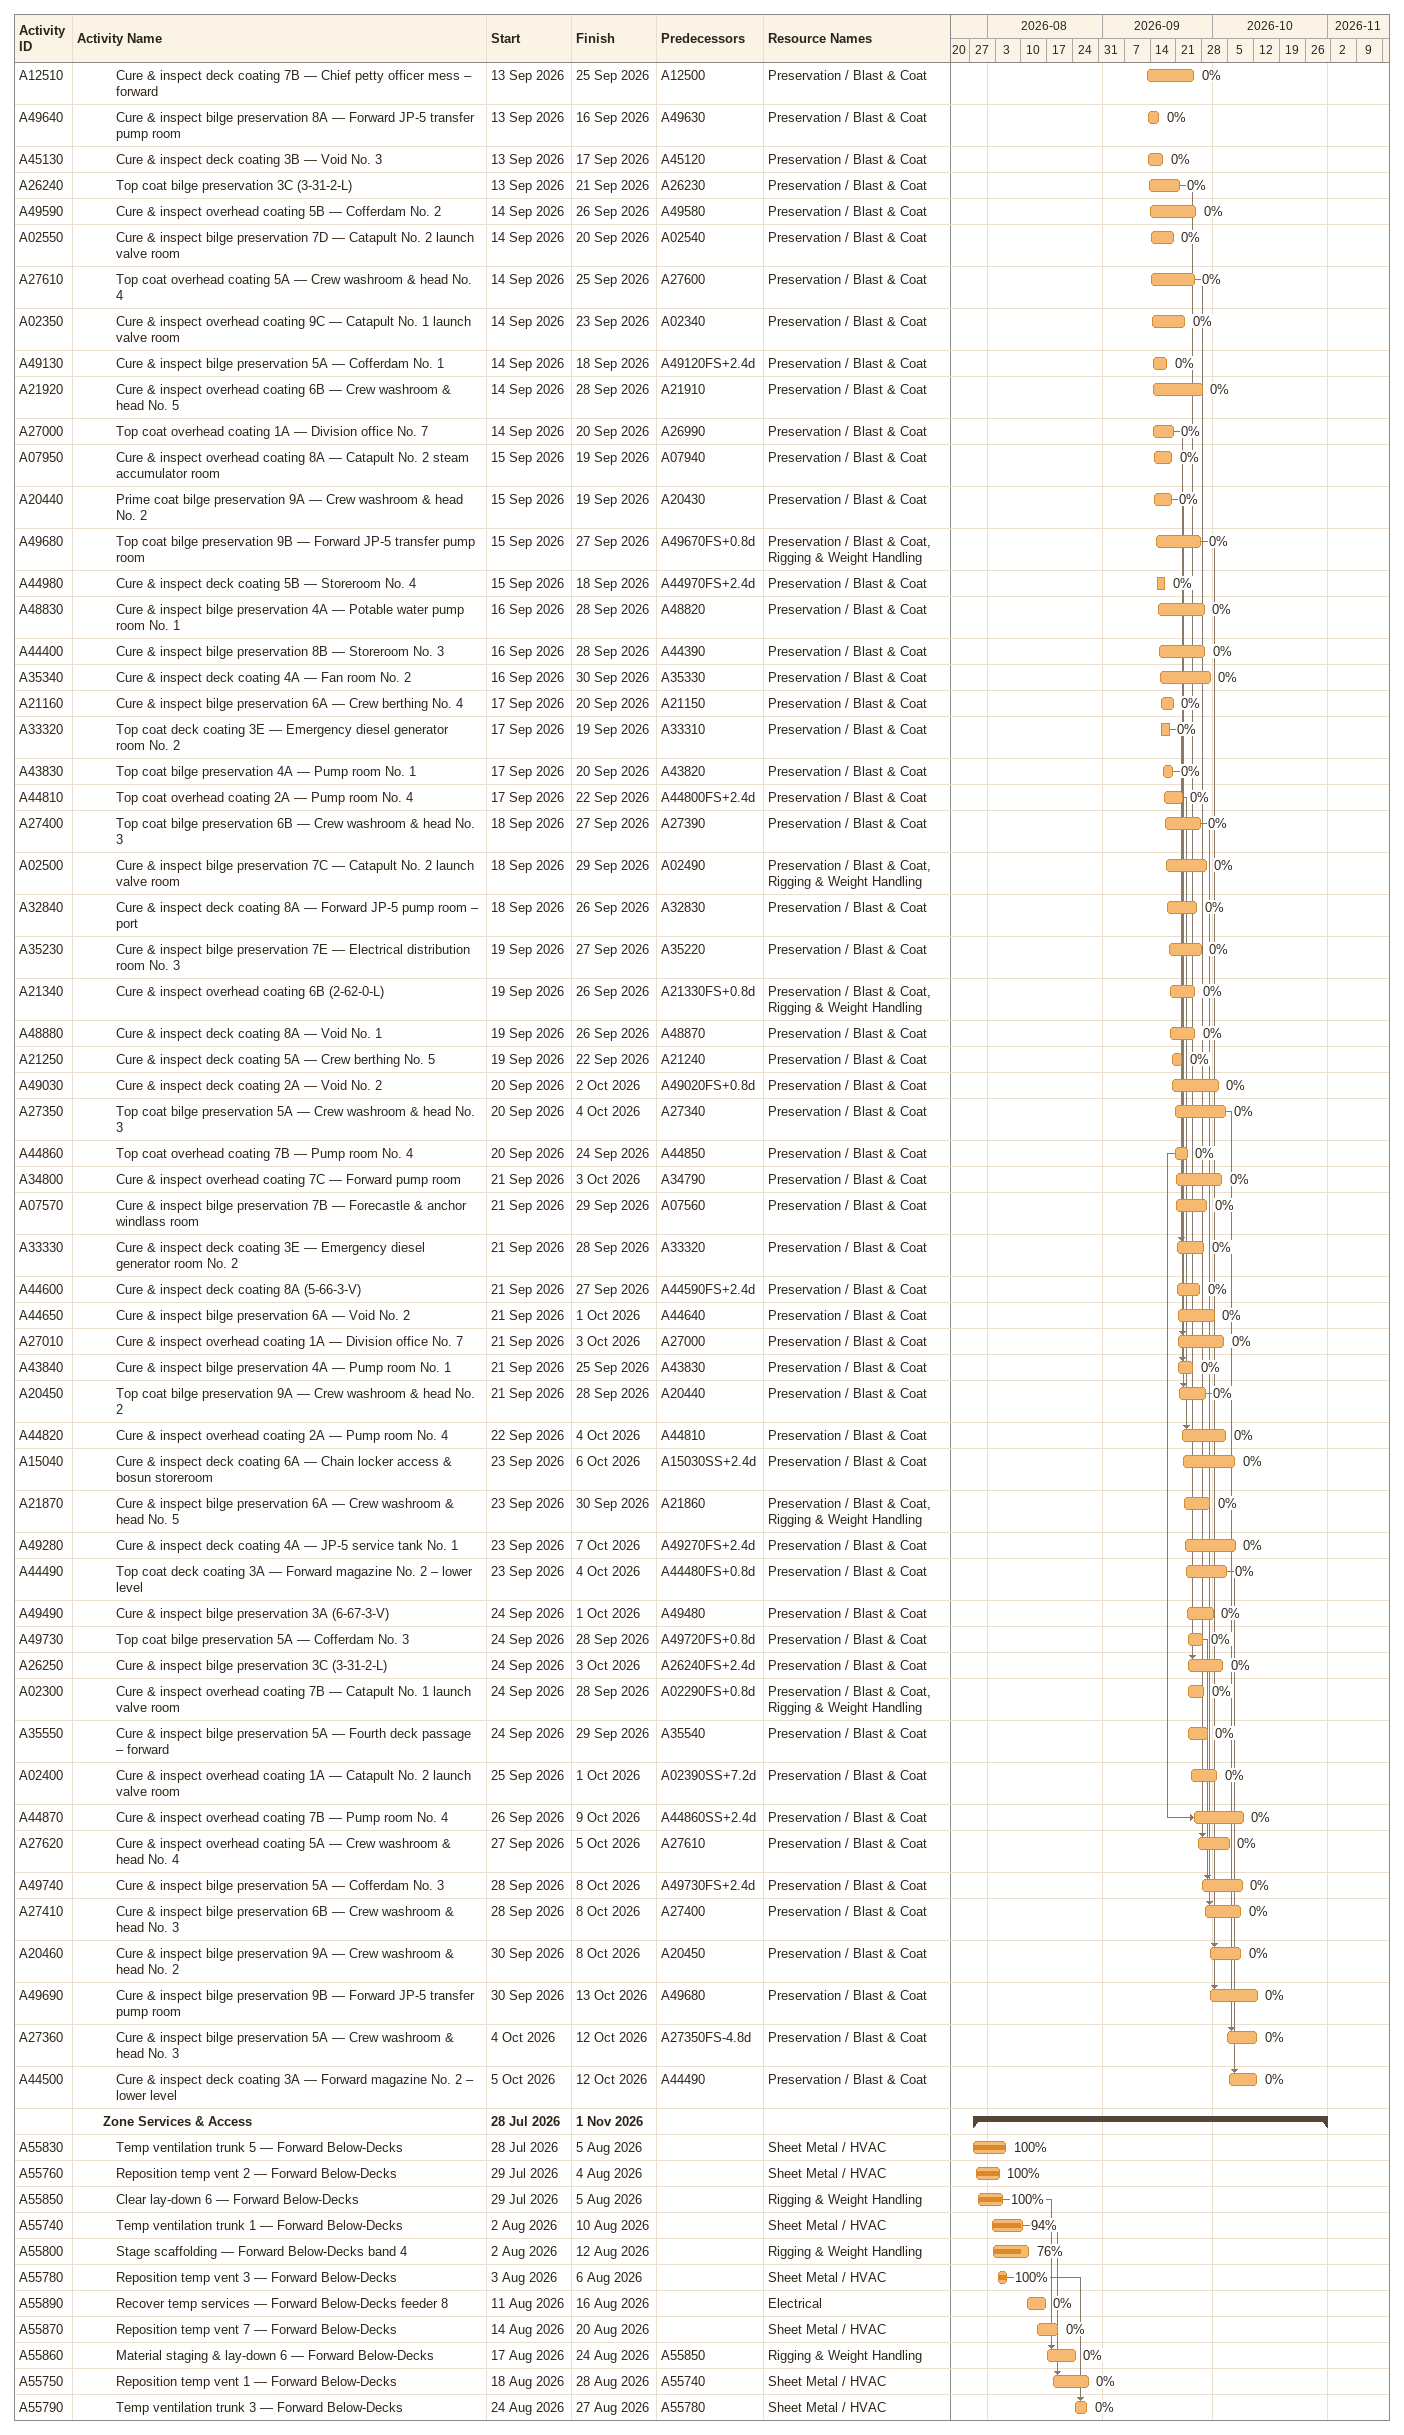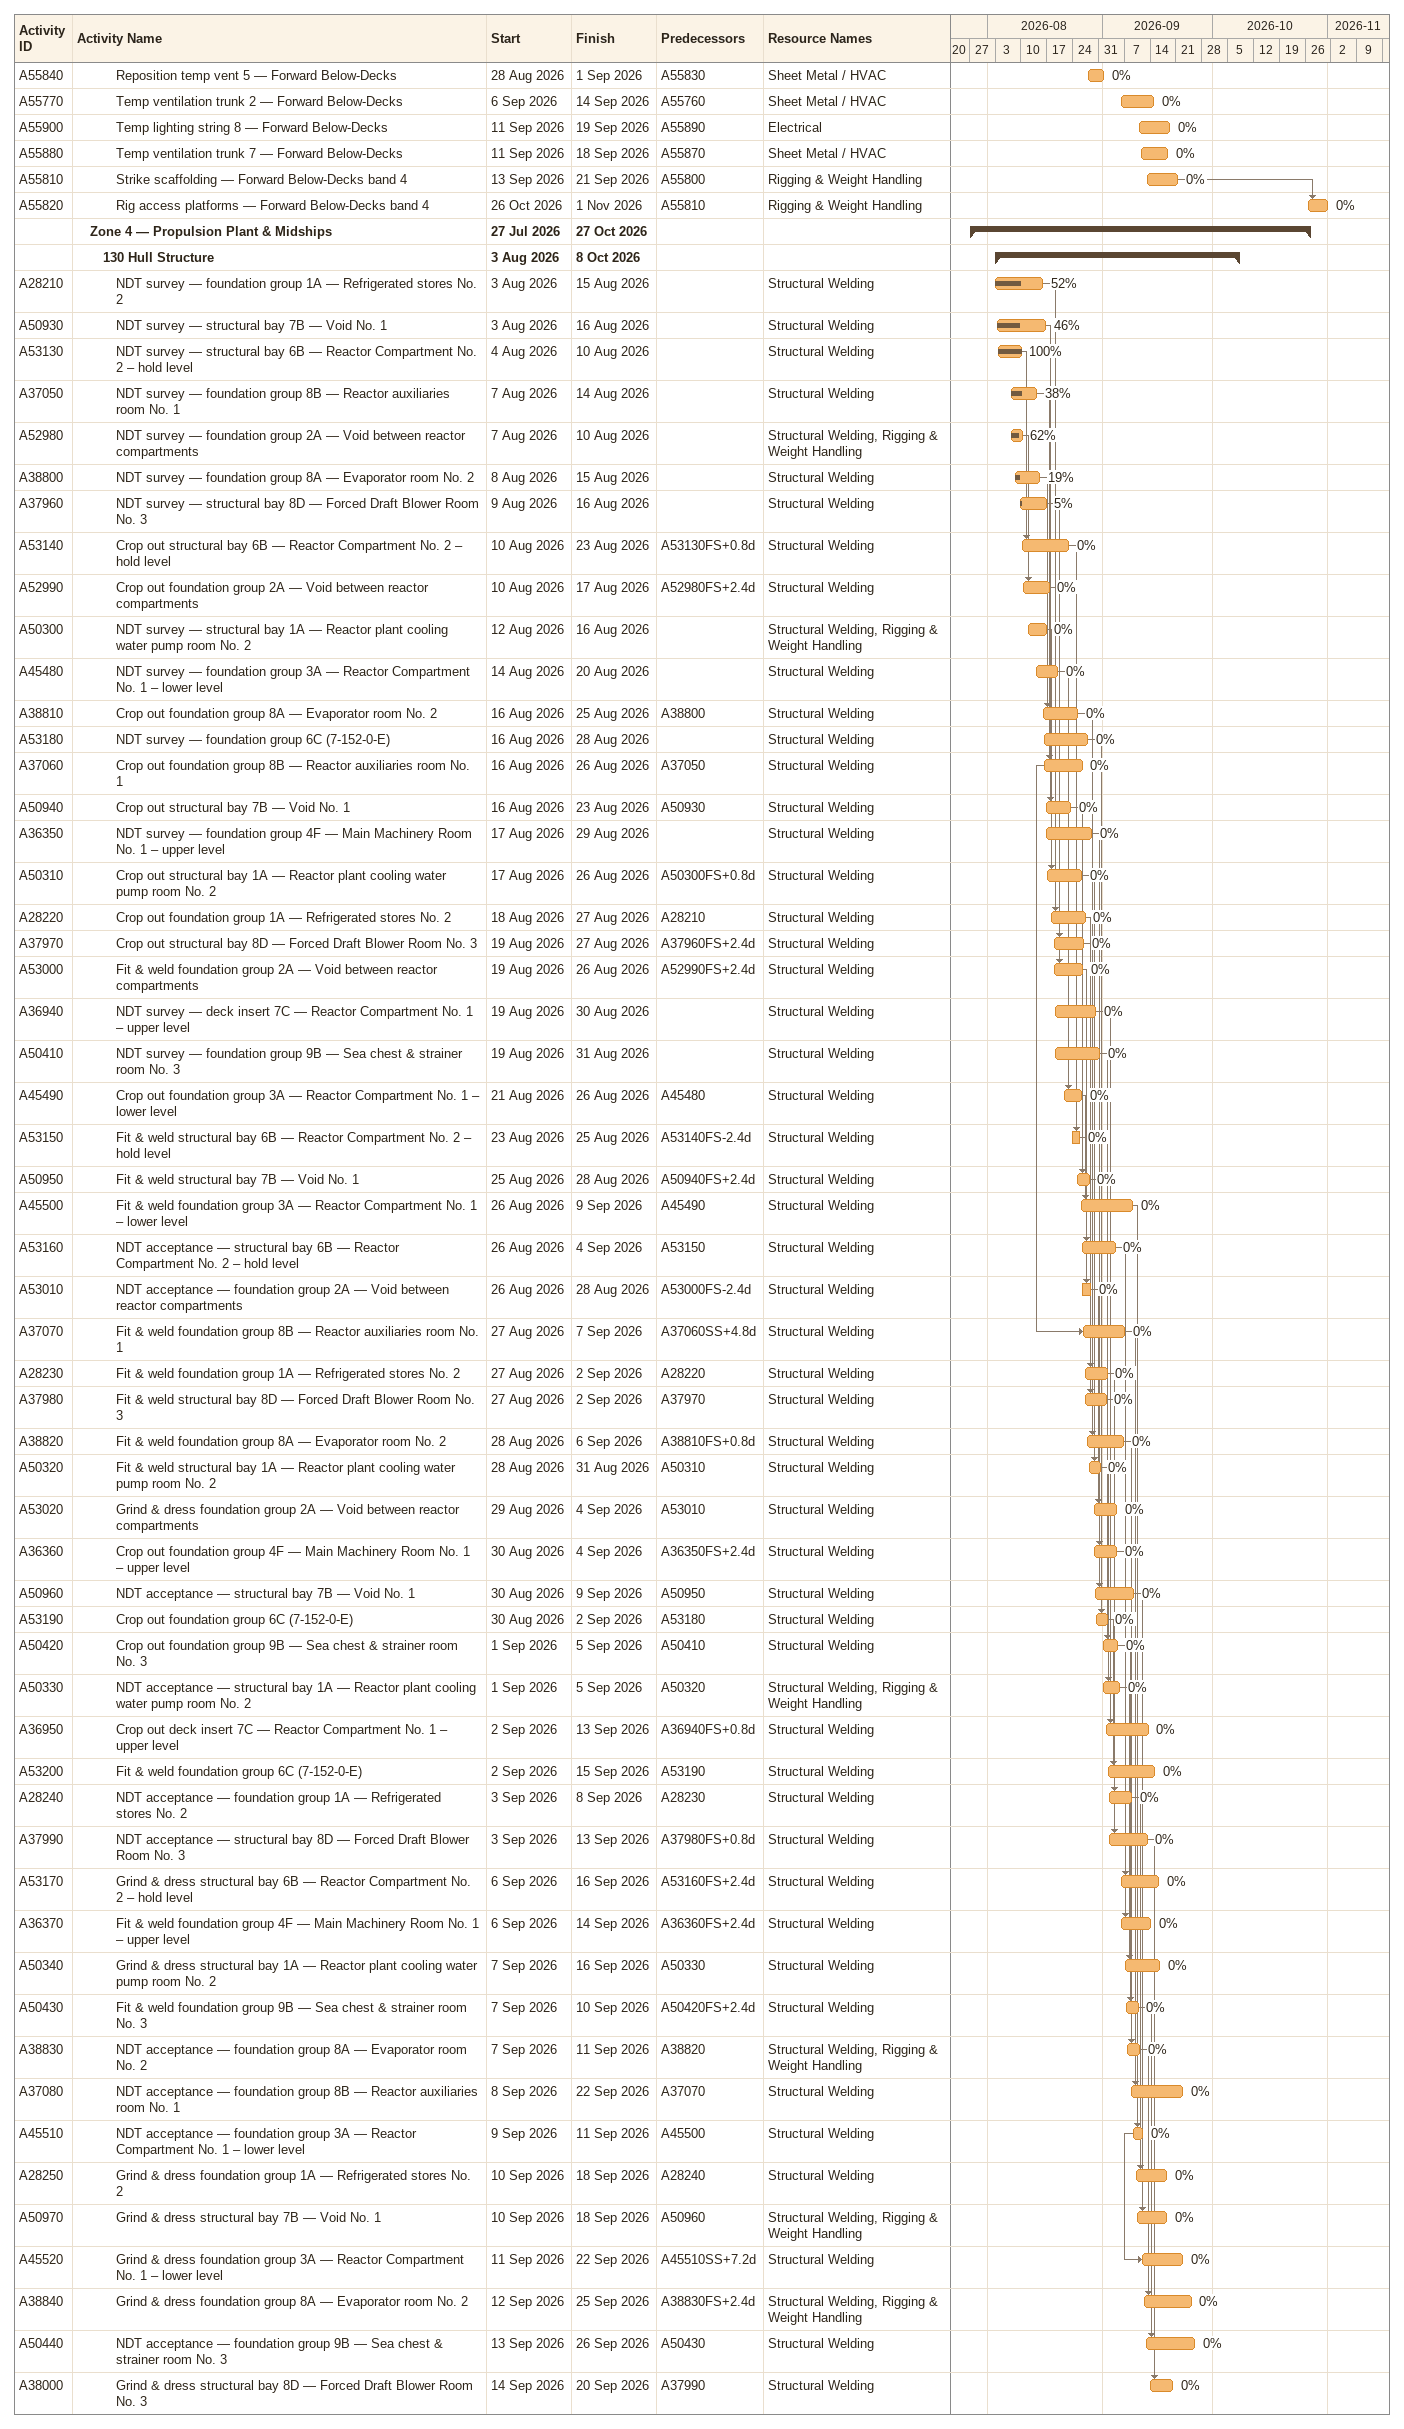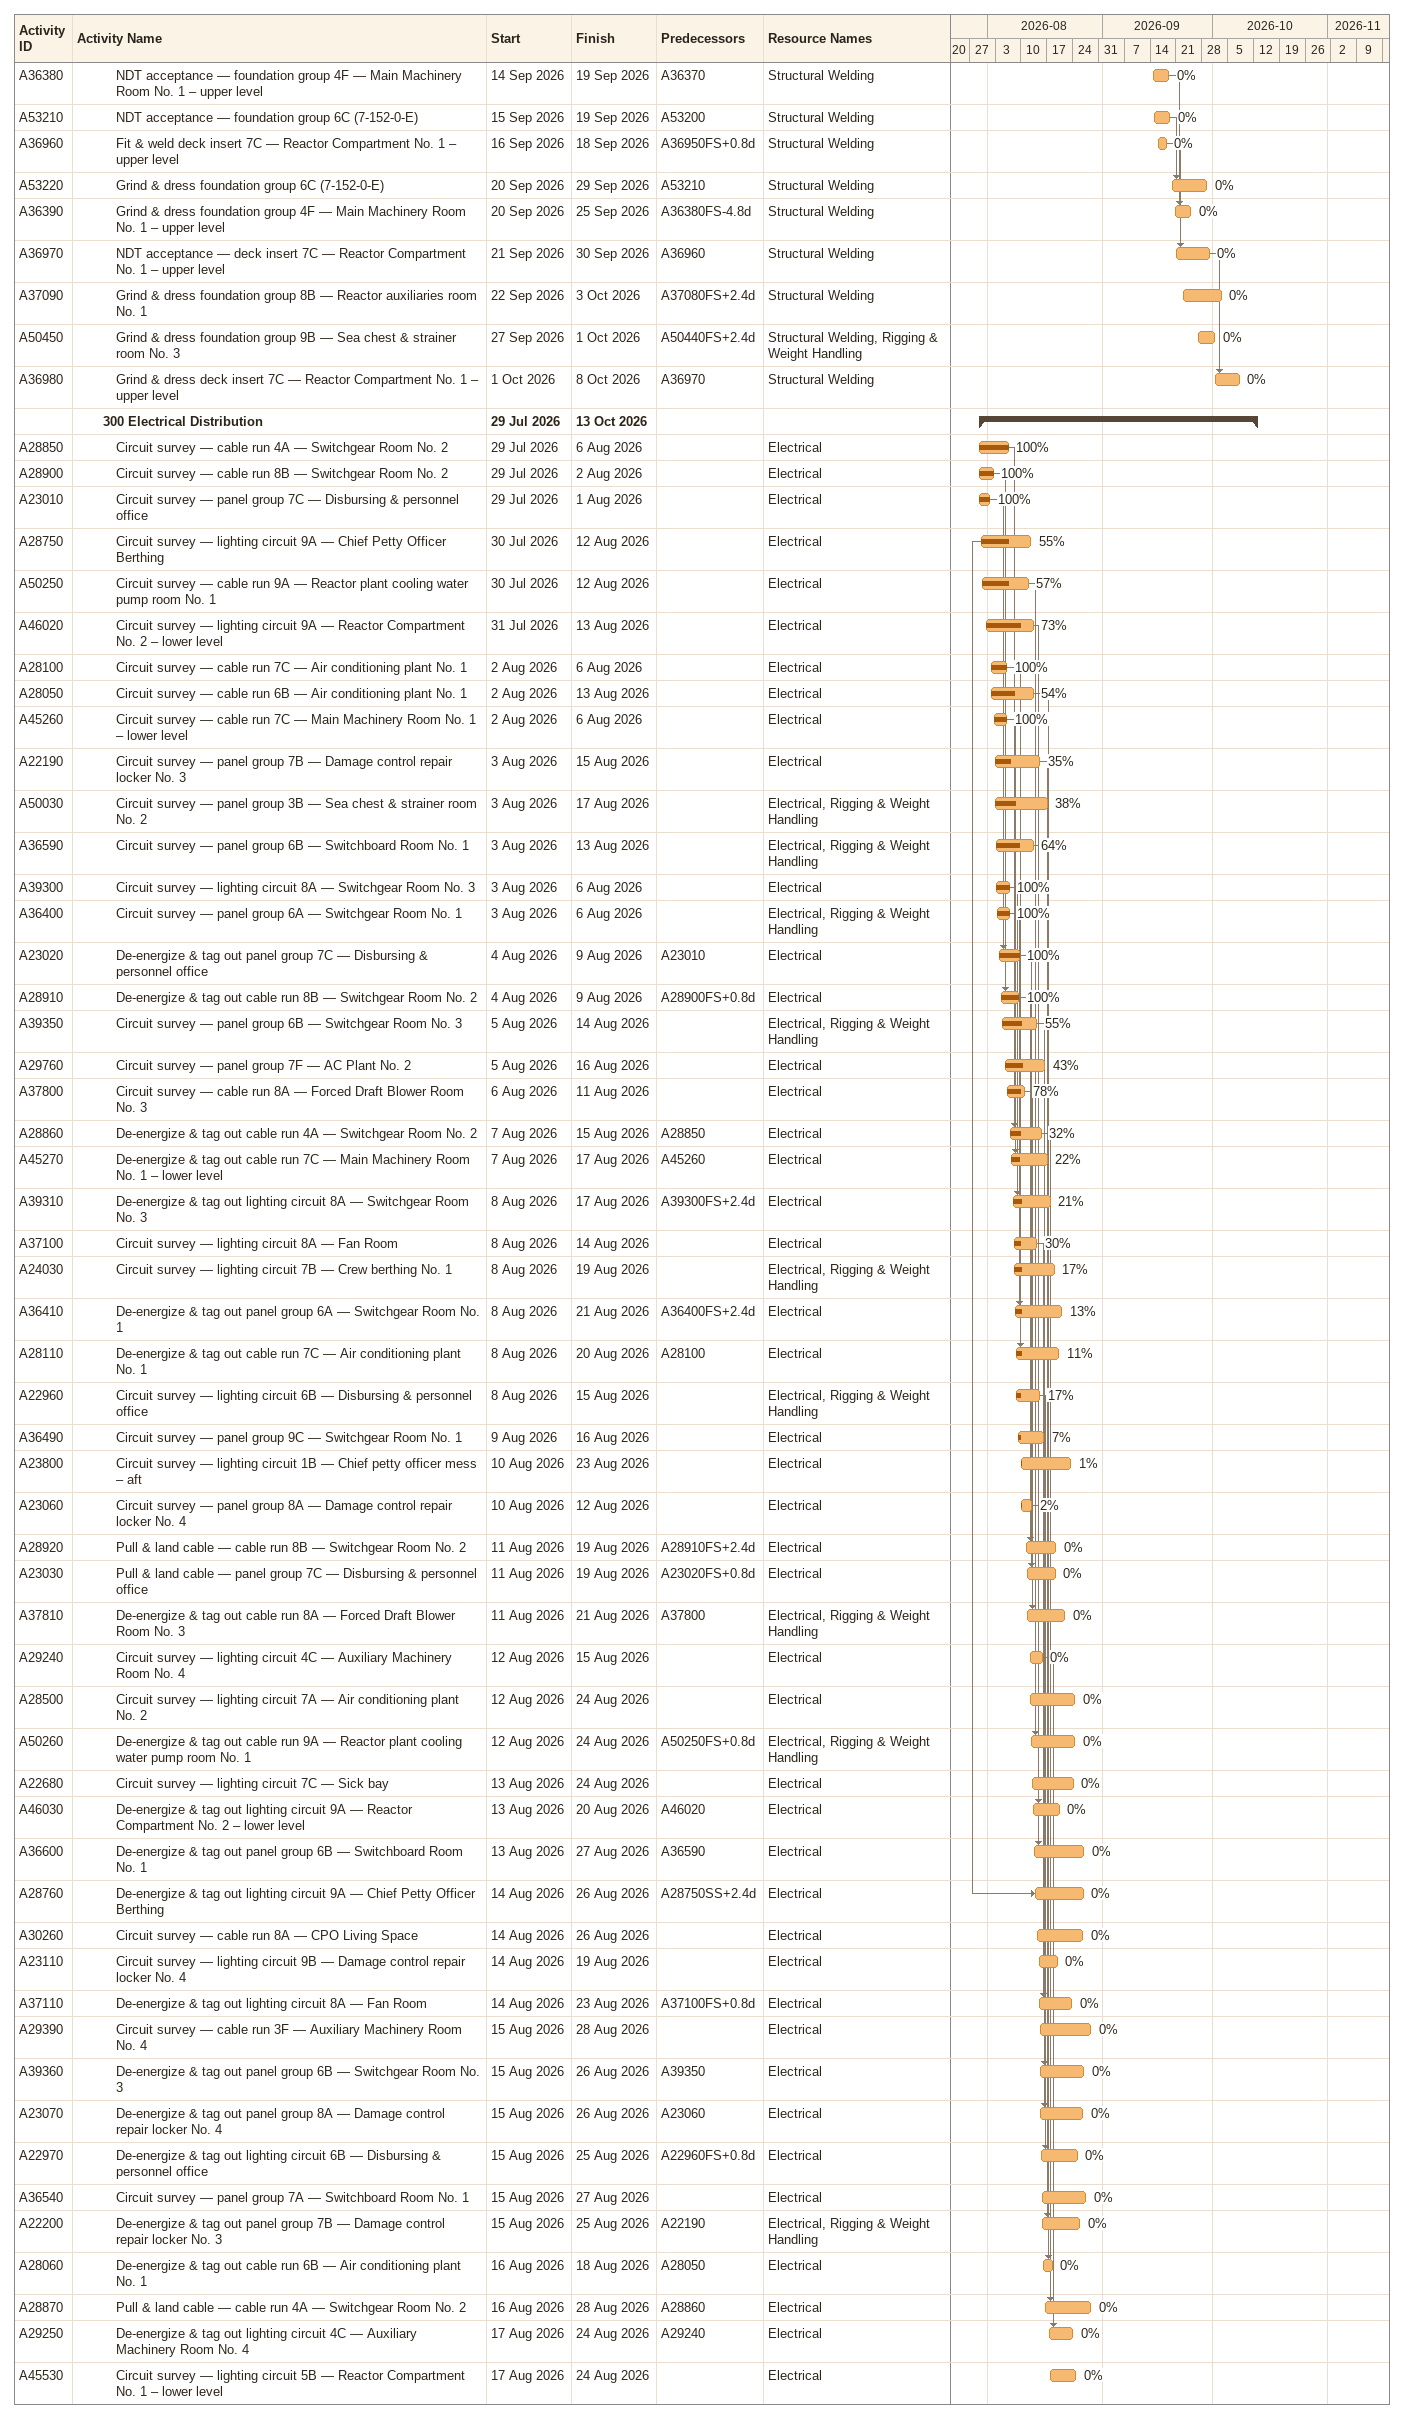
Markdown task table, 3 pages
| ID | Level | Task | Start | Finish | Predecessors | Resources | % complete |
|---|---|---|---|---|---|---|---|
| A12510 | 4 | Cure & inspect deck coating 7B — Chief petty officer mess – forward | 2026-09-13 | 2026-09-25 | A12500 | Preservation / Blast & Coat | 0 |
| A49640 | 4 | Cure & inspect bilge preservation 8A — Forward JP-5 transfer pump room | 2026-09-13 | 2026-09-16 | A49630 | Preservation / Blast & Coat | 0 |
| A45130 | 4 | Cure & inspect deck coating 3B — Void No. 3 | 2026-09-13 | 2026-09-17 | A45120 | Preservation / Blast & Coat | 0 |
| A26240 | 4 | Top coat bilge preservation 3C (3-31-2-L) | 2026-09-13 | 2026-09-21 | A26230 | Preservation / Blast & Coat | 0 |
| A49590 | 4 | Cure & inspect overhead coating 5B — Cofferdam No. 2 | 2026-09-14 | 2026-09-26 | A49580 | Preservation / Blast & Coat | 0 |
| A02550 | 4 | Cure & inspect bilge preservation 7D — Catapult No. 2 launch valve room | 2026-09-14 | 2026-09-20 | A02540 | Preservation / Blast & Coat | 0 |
| A27610 | 4 | Top coat overhead coating 5A — Crew washroom & head No. 4 | 2026-09-14 | 2026-09-25 | A27600 | Preservation / Blast & Coat | 0 |
| A02350 | 4 | Cure & inspect overhead coating 9C — Catapult No. 1 launch valve room | 2026-09-14 | 2026-09-23 | A02340 | Preservation / Blast & Coat | 0 |
| A49130 | 4 | Cure & inspect bilge preservation 5A — Cofferdam No. 1 | 2026-09-14 | 2026-09-18 | A49120FS+2.4d | Preservation / Blast & Coat | 0 |
| A21920 | 4 | Cure & inspect overhead coating 6B — Crew washroom & head No. 5 | 2026-09-14 | 2026-09-28 | A21910 | Preservation / Blast & Coat | 0 |
| A27000 | 4 | Top coat overhead coating 1A — Division office No. 7 | 2026-09-14 | 2026-09-20 | A26990 | Preservation / Blast & Coat | 0 |
| A07950 | 4 | Cure & inspect overhead coating 8A — Catapult No. 2 steam accumulator room | 2026-09-15 | 2026-09-19 | A07940 | Preservation / Blast & Coat | 0 |
| A20440 | 4 | Prime coat bilge preservation 9A — Crew washroom & head No. 2 | 2026-09-15 | 2026-09-19 | A20430 | Preservation / Blast & Coat | 0 |
| A49680 | 4 | Top coat bilge preservation 9B — Forward JP-5 transfer pump room | 2026-09-15 | 2026-09-27 | A49670FS+0.8d | Preservation / Blast & Coat, Rigging & Weight Handling | 0 |
| A44980 | 4 | Cure & inspect deck coating 5B — Storeroom No. 4 | 2026-09-15 | 2026-09-18 | A44970FS+2.4d | Preservation / Blast & Coat | 0 |
| A48830 | 4 | Cure & inspect bilge preservation 4A — Potable water pump room No. 1 | 2026-09-16 | 2026-09-28 | A48820 | Preservation / Blast & Coat | 0 |
| A44400 | 4 | Cure & inspect bilge preservation 8B — Storeroom No. 3 | 2026-09-16 | 2026-09-28 | A44390 | Preservation / Blast & Coat | 0 |
| A35340 | 4 | Cure & inspect deck coating 4A — Fan room No. 2 | 2026-09-16 | 2026-09-30 | A35330 | Preservation / Blast & Coat | 0 |
| A21160 | 4 | Cure & inspect bilge preservation 6A — Crew berthing No. 4 | 2026-09-17 | 2026-09-20 | A21150 | Preservation / Blast & Coat | 0 |
| A33320 | 4 | Top coat deck coating 3E — Emergency diesel generator room No. 2 | 2026-09-17 | 2026-09-19 | A33310 | Preservation / Blast & Coat | 0 |
| A43830 | 4 | Top coat bilge preservation 4A — Pump room No. 1 | 2026-09-17 | 2026-09-20 | A43820 | Preservation / Blast & Coat | 0 |
| A44810 | 4 | Top coat overhead coating 2A — Pump room No. 4 | 2026-09-17 | 2026-09-22 | A44800FS+2.4d | Preservation / Blast & Coat | 0 |
| A27400 | 4 | Top coat bilge preservation 6B — Crew washroom & head No. 3 | 2026-09-18 | 2026-09-27 | A27390 | Preservation / Blast & Coat | 0 |
| A02500 | 4 | Cure & inspect bilge preservation 7C — Catapult No. 2 launch valve room | 2026-09-18 | 2026-09-29 | A02490 | Preservation / Blast & Coat, Rigging & Weight Handling | 0 |
| A32840 | 4 | Cure & inspect deck coating 8A — Forward JP-5 pump room – port | 2026-09-18 | 2026-09-26 | A32830 | Preservation / Blast & Coat | 0 |
| A35230 | 4 | Cure & inspect bilge preservation 7E — Electrical distribution room No. 3 | 2026-09-19 | 2026-09-27 | A35220 | Preservation / Blast & Coat | 0 |
| A21340 | 4 | Cure & inspect overhead coating 6B (2-62-0-L) | 2026-09-19 | 2026-09-26 | A21330FS+0.8d | Preservation / Blast & Coat, Rigging & Weight Handling | 0 |
| A48880 | 4 | Cure & inspect deck coating 8A — Void No. 1 | 2026-09-19 | 2026-09-26 | A48870 | Preservation / Blast & Coat | 0 |
| A21250 | 4 | Cure & inspect deck coating 5A — Crew berthing No. 5 | 2026-09-19 | 2026-09-22 | A21240 | Preservation / Blast & Coat | 0 |
| A49030 | 4 | Cure & inspect deck coating 2A — Void No. 2 | 2026-09-20 | 2026-10-02 | A49020FS+0.8d | Preservation / Blast & Coat | 0 |
| A27350 | 4 | Top coat bilge preservation 5A — Crew washroom & head No. 3 | 2026-09-20 | 2026-10-04 | A27340 | Preservation / Blast & Coat | 0 |
| A44860 | 4 | Top coat overhead coating 7B — Pump room No. 4 | 2026-09-20 | 2026-09-24 | A44850 | Preservation / Blast & Coat | 0 |
| A34800 | 4 | Cure & inspect overhead coating 7C — Forward pump room | 2026-09-21 | 2026-10-03 | A34790 | Preservation / Blast & Coat | 0 |
| A07570 | 4 | Cure & inspect bilge preservation 7B — Forecastle & anchor windlass room | 2026-09-21 | 2026-09-29 | A07560 | Preservation / Blast & Coat | 0 |
| A33330 | 4 | Cure & inspect deck coating 3E — Emergency diesel generator room No. 2 | 2026-09-21 | 2026-09-28 | A33320 | Preservation / Blast & Coat | 0 |
| A44600 | 4 | Cure & inspect deck coating 8A (5-66-3-V) | 2026-09-21 | 2026-09-27 | A44590FS+2.4d | Preservation / Blast & Coat | 0 |
| A44650 | 4 | Cure & inspect bilge preservation 6A — Void No. 2 | 2026-09-21 | 2026-10-01 | A44640 | Preservation / Blast & Coat | 0 |
| A27010 | 4 | Cure & inspect overhead coating 1A — Division office No. 7 | 2026-09-21 | 2026-10-03 | A27000 | Preservation / Blast & Coat | 0 |
| A43840 | 4 | Cure & inspect bilge preservation 4A — Pump room No. 1 | 2026-09-21 | 2026-09-25 | A43830 | Preservation / Blast & Coat | 0 |
| A20450 | 4 | Top coat bilge preservation 9A — Crew washroom & head No. 2 | 2026-09-21 | 2026-09-28 | A20440 | Preservation / Blast & Coat | 0 |
| A44820 | 4 | Cure & inspect overhead coating 2A — Pump room No. 4 | 2026-09-22 | 2026-10-04 | A44810 | Preservation / Blast & Coat | 0 |
| A15040 | 4 | Cure & inspect deck coating 6A — Chain locker access & bosun storeroom | 2026-09-23 | 2026-10-06 | A15030SS+2.4d | Preservation / Blast & Coat | 0 |
| A21870 | 4 | Cure & inspect bilge preservation 6A — Crew washroom & head No. 5 | 2026-09-23 | 2026-09-30 | A21860 | Preservation / Blast & Coat, Rigging & Weight Handling | 0 |
| A49280 | 4 | Cure & inspect deck coating 4A — JP-5 service tank No. 1 | 2026-09-23 | 2026-10-07 | A49270FS+2.4d | Preservation / Blast & Coat | 0 |
| A44490 | 4 | Top coat deck coating 3A — Forward magazine No. 2 – lower level | 2026-09-23 | 2026-10-04 | A44480FS+0.8d | Preservation / Blast & Coat | 0 |
| A49490 | 4 | Cure & inspect bilge preservation 3A (6-67-3-V) | 2026-09-24 | 2026-10-01 | A49480 | Preservation / Blast & Coat | 0 |
| A49730 | 4 | Top coat bilge preservation 5A — Cofferdam No. 3 | 2026-09-24 | 2026-09-28 | A49720FS+0.8d | Preservation / Blast & Coat | 0 |
| A26250 | 4 | Cure & inspect bilge preservation 3C (3-31-2-L) | 2026-09-24 | 2026-10-03 | A26240FS+2.4d | Preservation / Blast & Coat | 0 |
| A02300 | 4 | Cure & inspect overhead coating 7B — Catapult No. 1 launch valve room | 2026-09-24 | 2026-09-28 | A02290FS+0.8d | Preservation / Blast & Coat, Rigging & Weight Handling | 0 |
| A35550 | 4 | Cure & inspect bilge preservation 5A — Fourth deck passage – forward | 2026-09-24 | 2026-09-29 | A35540 | Preservation / Blast & Coat | 0 |
| A02400 | 4 | Cure & inspect overhead coating 1A — Catapult No. 2 launch valve room | 2026-09-25 | 2026-10-01 | A02390SS+7.2d | Preservation / Blast & Coat | 0 |
| A44870 | 4 | Cure & inspect overhead coating 7B — Pump room No. 4 | 2026-09-26 | 2026-10-09 | A44860SS+2.4d | Preservation / Blast & Coat | 0 |
| A27620 | 4 | Cure & inspect overhead coating 5A — Crew washroom & head No. 4 | 2026-09-27 | 2026-10-05 | A27610 | Preservation / Blast & Coat | 0 |
| A49740 | 4 | Cure & inspect bilge preservation 5A — Cofferdam No. 3 | 2026-09-28 | 2026-10-08 | A49730FS+2.4d | Preservation / Blast & Coat | 0 |
| A27410 | 4 | Cure & inspect bilge preservation 6B — Crew washroom & head No. 3 | 2026-09-28 | 2026-10-08 | A27400 | Preservation / Blast & Coat | 0 |
| A20460 | 4 | Cure & inspect bilge preservation 9A — Crew washroom & head No. 2 | 2026-09-30 | 2026-10-08 | A20450 | Preservation / Blast & Coat | 0 |
| A49690 | 4 | Cure & inspect bilge preservation 9B — Forward JP-5 transfer pump room | 2026-09-30 | 2026-10-13 | A49680 | Preservation / Blast & Coat | 0 |
| A27360 | 4 | Cure & inspect bilge preservation 5A — Crew washroom & head No. 3 | 2026-10-04 | 2026-10-12 | A27350FS-4.8d | Preservation / Blast & Coat | 0 |
| A44500 | 4 | Cure & inspect deck coating 3A — Forward magazine No. 2 – lower level | 2026-10-05 | 2026-10-12 | A44490 | Preservation / Blast & Coat | 0 |
|  | 3 | **Zone Services & Access** | 2026-07-28 | 2026-11-01 |  |  |  |
| A55830 | 4 | Temp ventilation trunk 5 — Forward Below-Decks | 2026-07-28 | 2026-08-05 |  | Sheet Metal / HVAC | 100 |
| A55760 | 4 | Reposition temp vent 2 — Forward Below-Decks | 2026-07-29 | 2026-08-04 |  | Sheet Metal / HVAC | 100 |
| A55850 | 4 | Clear lay-down 6 — Forward Below-Decks | 2026-07-29 | 2026-08-05 |  | Rigging & Weight Handling | 100 |
| A55740 | 4 | Temp ventilation trunk 1 — Forward Below-Decks | 2026-08-02 | 2026-08-10 |  | Sheet Metal / HVAC | 94 |
| A55800 | 4 | Stage scaffolding — Forward Below-Decks band 4 | 2026-08-02 | 2026-08-12 |  | Rigging & Weight Handling | 76 |
| A55780 | 4 | Reposition temp vent 3 — Forward Below-Decks | 2026-08-03 | 2026-08-06 |  | Sheet Metal / HVAC | 100 |
| A55890 | 4 | Recover temp services — Forward Below-Decks feeder 8 | 2026-08-11 | 2026-08-16 |  | Electrical | 0 |
| A55870 | 4 | Reposition temp vent 7 — Forward Below-Decks | 2026-08-14 | 2026-08-20 |  | Sheet Metal / HVAC | 0 |
| A55860 | 4 | Material staging & lay-down 6 — Forward Below-Decks | 2026-08-17 | 2026-08-24 | A55850 | Rigging & Weight Handling | 0 |
| A55750 | 4 | Reposition temp vent 1 — Forward Below-Decks | 2026-08-18 | 2026-08-28 | A55740 | Sheet Metal / HVAC | 0 |
| A55790 | 4 | Temp ventilation trunk 3 — Forward Below-Decks | 2026-08-24 | 2026-08-27 | A55780 | Sheet Metal / HVAC | 0 |
| A55840 | 4 | Reposition temp vent 5 — Forward Below-Decks | 2026-08-28 | 2026-09-01 | A55830 | Sheet Metal / HVAC | 0 |
| A55770 | 4 | Temp ventilation trunk 2 — Forward Below-Decks | 2026-09-06 | 2026-09-14 | A55760 | Sheet Metal / HVAC | 0 |
| A55900 | 4 | Temp lighting string 8 — Forward Below-Decks | 2026-09-11 | 2026-09-19 | A55890 | Electrical | 0 |
| A55880 | 4 | Temp ventilation trunk 7 — Forward Below-Decks | 2026-09-11 | 2026-09-18 | A55870 | Sheet Metal / HVAC | 0 |
| A55810 | 4 | Strike scaffolding — Forward Below-Decks band 4 | 2026-09-13 | 2026-09-21 | A55800 | Rigging & Weight Handling | 0 |
| A55820 | 4 | Rig access platforms — Forward Below-Decks band 4 | 2026-10-26 | 2026-11-01 | A55810 | Rigging & Weight Handling | 0 |
|  | 2 | **Zone 4 — Propulsion Plant & Midships** | 2026-07-27 | 2026-10-27 |  |  |  |
|  | 3 | **130 Hull Structure** | 2026-08-03 | 2026-10-08 |  |  |  |
| A28210 | 4 | NDT survey — foundation group 1A — Refrigerated stores No. 2 | 2026-08-03 | 2026-08-15 |  | Structural Welding | 52 |
| A50930 | 4 | NDT survey — structural bay 7B — Void No. 1 | 2026-08-03 | 2026-08-16 |  | Structural Welding | 46 |
| A53130 | 4 | NDT survey — structural bay 6B — Reactor Compartment No. 2 – hold level | 2026-08-04 | 2026-08-10 |  | Structural Welding | 100 |
| A37050 | 4 | NDT survey — foundation group 8B — Reactor auxiliaries room No. 1 | 2026-08-07 | 2026-08-14 |  | Structural Welding | 38 |
| A52980 | 4 | NDT survey — foundation group 2A — Void between reactor compartments | 2026-08-07 | 2026-08-10 |  | Structural Welding, Rigging & Weight Handling | 62 |
| A38800 | 4 | NDT survey — foundation group 8A — Evaporator room No. 2 | 2026-08-08 | 2026-08-15 |  | Structural Welding | 19 |
| A37960 | 4 | NDT survey — structural bay 8D — Forced Draft Blower Room No. 3 | 2026-08-09 | 2026-08-16 |  | Structural Welding | 5 |
| A53140 | 4 | Crop out structural bay 6B — Reactor Compartment No. 2 – hold level | 2026-08-10 | 2026-08-23 | A53130FS+0.8d | Structural Welding | 0 |
| A52990 | 4 | Crop out foundation group 2A — Void between reactor compartments | 2026-08-10 | 2026-08-17 | A52980FS+2.4d | Structural Welding | 0 |
| A50300 | 4 | NDT survey — structural bay 1A — Reactor plant cooling water pump room No. 2 | 2026-08-12 | 2026-08-16 |  | Structural Welding, Rigging & Weight Handling | 0 |
| A45480 | 4 | NDT survey — foundation group 3A — Reactor Compartment No. 1 – lower level | 2026-08-14 | 2026-08-20 |  | Structural Welding | 0 |
| A38810 | 4 | Crop out foundation group 8A — Evaporator room No. 2 | 2026-08-16 | 2026-08-25 | A38800 | Structural Welding | 0 |
| A53180 | 4 | NDT survey — foundation group 6C (7-152-0-E) | 2026-08-16 | 2026-08-28 |  | Structural Welding | 0 |
| A37060 | 4 | Crop out foundation group 8B — Reactor auxiliaries room No. 1 | 2026-08-16 | 2026-08-26 | A37050 | Structural Welding | 0 |
| A50940 | 4 | Crop out structural bay 7B — Void No. 1 | 2026-08-16 | 2026-08-23 | A50930 | Structural Welding | 0 |
| A36350 | 4 | NDT survey — foundation group 4F — Main Machinery Room No. 1 – upper level | 2026-08-17 | 2026-08-29 |  | Structural Welding | 0 |
| A50310 | 4 | Crop out structural bay 1A — Reactor plant cooling water pump room No. 2 | 2026-08-17 | 2026-08-26 | A50300FS+0.8d | Structural Welding | 0 |
| A28220 | 4 | Crop out foundation group 1A — Refrigerated stores No. 2 | 2026-08-18 | 2026-08-27 | A28210 | Structural Welding | 0 |
| A37970 | 4 | Crop out structural bay 8D — Forced Draft Blower Room No. 3 | 2026-08-19 | 2026-08-27 | A37960FS+2.4d | Structural Welding | 0 |
| A53000 | 4 | Fit & weld foundation group 2A — Void between reactor compartments | 2026-08-19 | 2026-08-26 | A52990FS+2.4d | Structural Welding | 0 |
| A36940 | 4 | NDT survey — deck insert 7C — Reactor Compartment No. 1 – upper level | 2026-08-19 | 2026-08-30 |  | Structural Welding | 0 |
| A50410 | 4 | NDT survey — foundation group 9B — Sea chest & strainer room No. 3 | 2026-08-19 | 2026-08-31 |  | Structural Welding | 0 |
| A45490 | 4 | Crop out foundation group 3A — Reactor Compartment No. 1 – lower level | 2026-08-21 | 2026-08-26 | A45480 | Structural Welding | 0 |
| A53150 | 4 | Fit & weld structural bay 6B — Reactor Compartment No. 2 – hold level | 2026-08-23 | 2026-08-25 | A53140FS-2.4d | Structural Welding | 0 |
| A50950 | 4 | Fit & weld structural bay 7B — Void No. 1 | 2026-08-25 | 2026-08-28 | A50940FS+2.4d | Structural Welding | 0 |
| A45500 | 4 | Fit & weld foundation group 3A — Reactor Compartment No. 1 – lower level | 2026-08-26 | 2026-09-09 | A45490 | Structural Welding | 0 |
| A53160 | 4 | NDT acceptance — structural bay 6B — Reactor Compartment No. 2 – hold level | 2026-08-26 | 2026-09-04 | A53150 | Structural Welding | 0 |
| A53010 | 4 | NDT acceptance — foundation group 2A — Void between reactor compartments | 2026-08-26 | 2026-08-28 | A53000FS-2.4d | Structural Welding | 0 |
| A37070 | 4 | Fit & weld foundation group 8B — Reactor auxiliaries room No. 1 | 2026-08-27 | 2026-09-07 | A37060SS+4.8d | Structural Welding | 0 |
| A28230 | 4 | Fit & weld foundation group 1A — Refrigerated stores No. 2 | 2026-08-27 | 2026-09-02 | A28220 | Structural Welding | 0 |
| A37980 | 4 | Fit & weld structural bay 8D — Forced Draft Blower Room No. 3 | 2026-08-27 | 2026-09-02 | A37970 | Structural Welding | 0 |
| A38820 | 4 | Fit & weld foundation group 8A — Evaporator room No. 2 | 2026-08-28 | 2026-09-06 | A38810FS+0.8d | Structural Welding | 0 |
| A50320 | 4 | Fit & weld structural bay 1A — Reactor plant cooling water pump room No. 2 | 2026-08-28 | 2026-08-31 | A50310 | Structural Welding | 0 |
| A53020 | 4 | Grind & dress foundation group 2A — Void between reactor compartments | 2026-08-29 | 2026-09-04 | A53010 | Structural Welding | 0 |
| A36360 | 4 | Crop out foundation group 4F — Main Machinery Room No. 1 – upper level | 2026-08-30 | 2026-09-04 | A36350FS+2.4d | Structural Welding | 0 |
| A50960 | 4 | NDT acceptance — structural bay 7B — Void No. 1 | 2026-08-30 | 2026-09-09 | A50950 | Structural Welding | 0 |
| A53190 | 4 | Crop out foundation group 6C (7-152-0-E) | 2026-08-30 | 2026-09-02 | A53180 | Structural Welding | 0 |
| A50420 | 4 | Crop out foundation group 9B — Sea chest & strainer room No. 3 | 2026-09-01 | 2026-09-05 | A50410 | Structural Welding | 0 |
| A50330 | 4 | NDT acceptance — structural bay 1A — Reactor plant cooling water pump room No. 2 | 2026-09-01 | 2026-09-05 | A50320 | Structural Welding, Rigging & Weight Handling | 0 |
| A36950 | 4 | Crop out deck insert 7C — Reactor Compartment No. 1 – upper level | 2026-09-02 | 2026-09-13 | A36940FS+0.8d | Structural Welding | 0 |
| A53200 | 4 | Fit & weld foundation group 6C (7-152-0-E) | 2026-09-02 | 2026-09-15 | A53190 | Structural Welding | 0 |
| A28240 | 4 | NDT acceptance — foundation group 1A — Refrigerated stores No. 2 | 2026-09-03 | 2026-09-08 | A28230 | Structural Welding | 0 |
| A37990 | 4 | NDT acceptance — structural bay 8D — Forced Draft Blower Room No. 3 | 2026-09-03 | 2026-09-13 | A37980FS+0.8d | Structural Welding | 0 |
| A53170 | 4 | Grind & dress structural bay 6B — Reactor Compartment No. 2 – hold level | 2026-09-06 | 2026-09-16 | A53160FS+2.4d | Structural Welding | 0 |
| A36370 | 4 | Fit & weld foundation group 4F — Main Machinery Room No. 1 – upper level | 2026-09-06 | 2026-09-14 | A36360FS+2.4d | Structural Welding | 0 |
| A50340 | 4 | Grind & dress structural bay 1A — Reactor plant cooling water pump room No. 2 | 2026-09-07 | 2026-09-16 | A50330 | Structural Welding | 0 |
| A50430 | 4 | Fit & weld foundation group 9B — Sea chest & strainer room No. 3 | 2026-09-07 | 2026-09-10 | A50420FS+2.4d | Structural Welding | 0 |
| A38830 | 4 | NDT acceptance — foundation group 8A — Evaporator room No. 2 | 2026-09-07 | 2026-09-11 | A38820 | Structural Welding, Rigging & Weight Handling | 0 |
| A37080 | 4 | NDT acceptance — foundation group 8B — Reactor auxiliaries room No. 1 | 2026-09-08 | 2026-09-22 | A37070 | Structural Welding | 0 |
| A45510 | 4 | NDT acceptance — foundation group 3A — Reactor Compartment No. 1 – lower level | 2026-09-09 | 2026-09-11 | A45500 | Structural Welding | 0 |
| A28250 | 4 | Grind & dress foundation group 1A — Refrigerated stores No. 2 | 2026-09-10 | 2026-09-18 | A28240 | Structural Welding | 0 |
| A50970 | 4 | Grind & dress structural bay 7B — Void No. 1 | 2026-09-10 | 2026-09-18 | A50960 | Structural Welding, Rigging & Weight Handling | 0 |
| A45520 | 4 | Grind & dress foundation group 3A — Reactor Compartment No. 1 – lower level | 2026-09-11 | 2026-09-22 | A45510SS+7.2d | Structural Welding | 0 |
| A38840 | 4 | Grind & dress foundation group 8A — Evaporator room No. 2 | 2026-09-12 | 2026-09-25 | A38830FS+2.4d | Structural Welding, Rigging & Weight Handling | 0 |
| A50440 | 4 | NDT acceptance — foundation group 9B — Sea chest & strainer room No. 3 | 2026-09-13 | 2026-09-26 | A50430 | Structural Welding | 0 |
| A38000 | 4 | Grind & dress structural bay 8D — Forced Draft Blower Room No. 3 | 2026-09-14 | 2026-09-20 | A37990 | Structural Welding | 0 |
| A36380 | 4 | NDT acceptance — foundation group 4F — Main Machinery Room No. 1 – upper level | 2026-09-14 | 2026-09-19 | A36370 | Structural Welding | 0 |
| A53210 | 4 | NDT acceptance — foundation group 6C (7-152-0-E) | 2026-09-15 | 2026-09-19 | A53200 | Structural Welding | 0 |
| A36960 | 4 | Fit & weld deck insert 7C — Reactor Compartment No. 1 – upper level | 2026-09-16 | 2026-09-18 | A36950FS+0.8d | Structural Welding | 0 |
| A53220 | 4 | Grind & dress foundation group 6C (7-152-0-E) | 2026-09-20 | 2026-09-29 | A53210 | Structural Welding | 0 |
| A36390 | 4 | Grind & dress foundation group 4F — Main Machinery Room No. 1 – upper level | 2026-09-20 | 2026-09-25 | A36380FS-4.8d | Structural Welding | 0 |
| A36970 | 4 | NDT acceptance — deck insert 7C — Reactor Compartment No. 1 – upper level | 2026-09-21 | 2026-09-30 | A36960 | Structural Welding | 0 |
| A37090 | 4 | Grind & dress foundation group 8B — Reactor auxiliaries room No. 1 | 2026-09-22 | 2026-10-03 | A37080FS+2.4d | Structural Welding | 0 |
| A50450 | 4 | Grind & dress foundation group 9B — Sea chest & strainer room No. 3 | 2026-09-27 | 2026-10-01 | A50440FS+2.4d | Structural Welding, Rigging & Weight Handling | 0 |
| A36980 | 4 | Grind & dress deck insert 7C — Reactor Compartment No. 1 – upper level | 2026-10-01 | 2026-10-08 | A36970 | Structural Welding | 0 |
|  | 3 | **300 Electrical Distribution** | 2026-07-29 | 2026-10-13 |  |  |  |
| A28850 | 4 | Circuit survey — cable run 4A — Switchgear Room No. 2 | 2026-07-29 | 2026-08-06 |  | Electrical | 100 |
| A28900 | 4 | Circuit survey — cable run 8B — Switchgear Room No. 2 | 2026-07-29 | 2026-08-02 |  | Electrical | 100 |
| A23010 | 4 | Circuit survey — panel group 7C — Disbursing & personnel office | 2026-07-29 | 2026-08-01 |  | Electrical | 100 |
| A28750 | 4 | Circuit survey — lighting circuit 9A — Chief Petty Officer Berthing | 2026-07-30 | 2026-08-12 |  | Electrical | 55 |
| A50250 | 4 | Circuit survey — cable run 9A — Reactor plant cooling water pump room No. 1 | 2026-07-30 | 2026-08-12 |  | Electrical | 57 |
| A46020 | 4 | Circuit survey — lighting circuit 9A — Reactor Compartment No. 2 – lower level | 2026-07-31 | 2026-08-13 |  | Electrical | 73 |
| A28100 | 4 | Circuit survey — cable run 7C — Air conditioning plant No. 1 | 2026-08-02 | 2026-08-06 |  | Electrical | 100 |
| A28050 | 4 | Circuit survey — cable run 6B — Air conditioning plant No. 1 | 2026-08-02 | 2026-08-13 |  | Electrical | 54 |
| A45260 | 4 | Circuit survey — cable run 7C — Main Machinery Room No. 1 – lower level | 2026-08-02 | 2026-08-06 |  | Electrical | 100 |
| A22190 | 4 | Circuit survey — panel group 7B — Damage control repair locker No. 3 | 2026-08-03 | 2026-08-15 |  | Electrical | 35 |
| A50030 | 4 | Circuit survey — panel group 3B — Sea chest & strainer room No. 2 | 2026-08-03 | 2026-08-17 |  | Electrical, Rigging & Weight Handling | 38 |
| A36590 | 4 | Circuit survey — panel group 6B — Switchboard Room No. 1 | 2026-08-03 | 2026-08-13 |  | Electrical, Rigging & Weight Handling | 64 |
| A39300 | 4 | Circuit survey — lighting circuit 8A — Switchgear Room No. 3 | 2026-08-03 | 2026-08-06 |  | Electrical | 100 |
| A36400 | 4 | Circuit survey — panel group 6A — Switchgear Room No. 1 | 2026-08-03 | 2026-08-06 |  | Electrical, Rigging & Weight Handling | 100 |
| A23020 | 4 | De-energize & tag out panel group 7C — Disbursing & personnel office | 2026-08-04 | 2026-08-09 | A23010 | Electrical | 100 |
| A28910 | 4 | De-energize & tag out cable run 8B — Switchgear Room No. 2 | 2026-08-04 | 2026-08-09 | A28900FS+0.8d | Electrical | 100 |
| A39350 | 4 | Circuit survey — panel group 6B — Switchgear Room No. 3 | 2026-08-05 | 2026-08-14 |  | Electrical, Rigging & Weight Handling | 55 |
| A29760 | 4 | Circuit survey — panel group 7F — AC Plant No. 2 | 2026-08-05 | 2026-08-16 |  | Electrical | 43 |
| A37800 | 4 | Circuit survey — cable run 8A — Forced Draft Blower Room No. 3 | 2026-08-06 | 2026-08-11 |  | Electrical | 78 |
| A28860 | 4 | De-energize & tag out cable run 4A — Switchgear Room No. 2 | 2026-08-07 | 2026-08-15 | A28850 | Electrical | 32 |
| A45270 | 4 | De-energize & tag out cable run 7C — Main Machinery Room No. 1 – lower level | 2026-08-07 | 2026-08-17 | A45260 | Electrical | 22 |
| A39310 | 4 | De-energize & tag out lighting circuit 8A — Switchgear Room No. 3 | 2026-08-08 | 2026-08-17 | A39300FS+2.4d | Electrical | 21 |
| A37100 | 4 | Circuit survey — lighting circuit 8A — Fan Room | 2026-08-08 | 2026-08-14 |  | Electrical | 30 |
| A24030 | 4 | Circuit survey — lighting circuit 7B — Crew berthing No. 1 | 2026-08-08 | 2026-08-19 |  | Electrical, Rigging & Weight Handling | 17 |
| A36410 | 4 | De-energize & tag out panel group 6A — Switchgear Room No. 1 | 2026-08-08 | 2026-08-21 | A36400FS+2.4d | Electrical | 13 |
| A28110 | 4 | De-energize & tag out cable run 7C — Air conditioning plant No. 1 | 2026-08-08 | 2026-08-20 | A28100 | Electrical | 11 |
| A22960 | 4 | Circuit survey — lighting circuit 6B — Disbursing & personnel office | 2026-08-08 | 2026-08-15 |  | Electrical, Rigging & Weight Handling | 17 |
| A36490 | 4 | Circuit survey — panel group 9C — Switchgear Room No. 1 | 2026-08-09 | 2026-08-16 |  | Electrical | 7 |
| A23800 | 4 | Circuit survey — lighting circuit 1B — Chief petty officer mess – aft | 2026-08-10 | 2026-08-23 |  | Electrical | 1 |
| A23060 | 4 | Circuit survey — panel group 8A — Damage control repair locker No. 4 | 2026-08-10 | 2026-08-12 |  | Electrical | 2 |
| A28920 | 4 | Pull & land cable — cable run 8B — Switchgear Room No. 2 | 2026-08-11 | 2026-08-19 | A28910FS+2.4d | Electrical | 0 |
| A23030 | 4 | Pull & land cable — panel group 7C — Disbursing & personnel office | 2026-08-11 | 2026-08-19 | A23020FS+0.8d | Electrical | 0 |
| A37810 | 4 | De-energize & tag out cable run 8A — Forced Draft Blower Room No. 3 | 2026-08-11 | 2026-08-21 | A37800 | Electrical, Rigging & Weight Handling | 0 |
| A29240 | 4 | Circuit survey — lighting circuit 4C — Auxiliary Machinery Room No. 4 | 2026-08-12 | 2026-08-15 |  | Electrical | 0 |
| A28500 | 4 | Circuit survey — lighting circuit 7A — Air conditioning plant No. 2 | 2026-08-12 | 2026-08-24 |  | Electrical | 0 |
| A50260 | 4 | De-energize & tag out cable run 9A — Reactor plant cooling water pump room No. 1 | 2026-08-12 | 2026-08-24 | A50250FS+0.8d | Electrical, Rigging & Weight Handling | 0 |
| A22680 | 4 | Circuit survey — lighting circuit 7C — Sick bay | 2026-08-13 | 2026-08-24 |  | Electrical | 0 |
| A46030 | 4 | De-energize & tag out lighting circuit 9A — Reactor Compartment No. 2 – lower level | 2026-08-13 | 2026-08-20 | A46020 | Electrical | 0 |
| A36600 | 4 | De-energize & tag out panel group 6B — Switchboard Room No. 1 | 2026-08-13 | 2026-08-27 | A36590 | Electrical | 0 |
| A28760 | 4 | De-energize & tag out lighting circuit 9A — Chief Petty Officer Berthing | 2026-08-14 | 2026-08-26 | A28750SS+2.4d | Electrical | 0 |
| A30260 | 4 | Circuit survey — cable run 8A — CPO Living Space | 2026-08-14 | 2026-08-26 |  | Electrical | 0 |
| A23110 | 4 | Circuit survey — lighting circuit 9B — Damage control repair locker No. 4 | 2026-08-14 | 2026-08-19 |  | Electrical | 0 |
| A37110 | 4 | De-energize & tag out lighting circuit 8A — Fan Room | 2026-08-14 | 2026-08-23 | A37100FS+0.8d | Electrical | 0 |
| A29390 | 4 | Circuit survey — cable run 3F — Auxiliary Machinery Room No. 4 | 2026-08-15 | 2026-08-28 |  | Electrical | 0 |
| A39360 | 4 | De-energize & tag out panel group 6B — Switchgear Room No. 3 | 2026-08-15 | 2026-08-26 | A39350 | Electrical | 0 |
| A23070 | 4 | De-energize & tag out panel group 8A — Damage control repair locker No. 4 | 2026-08-15 | 2026-08-26 | A23060 | Electrical | 0 |
| A22970 | 4 | De-energize & tag out lighting circuit 6B — Disbursing & personnel office | 2026-08-15 | 2026-08-25 | A22960FS+0.8d | Electrical | 0 |
| A36540 | 4 | Circuit survey — panel group 7A — Switchboard Room No. 1 | 2026-08-15 | 2026-08-27 |  | Electrical | 0 |
| A22200 | 4 | De-energize & tag out panel group 7B — Damage control repair locker No. 3 | 2026-08-15 | 2026-08-25 | A22190 | Electrical, Rigging & Weight Handling | 0 |
| A28060 | 4 | De-energize & tag out cable run 6B — Air conditioning plant No. 1 | 2026-08-16 | 2026-08-18 | A28050 | Electrical | 0 |
| A28870 | 4 | Pull & land cable — cable run 4A — Switchgear Room No. 2 | 2026-08-16 | 2026-08-28 | A28860 | Electrical | 0 |
| A29250 | 4 | De-energize & tag out lighting circuit 4C — Auxiliary Machinery Room No. 4 | 2026-08-17 | 2026-08-24 | A29240 | Electrical | 0 |
| A45530 | 4 | Circuit survey — lighting circuit 5B — Reactor Compartment No. 1 – lower level | 2026-08-17 | 2026-08-24 |  | Electrical | 0 |
